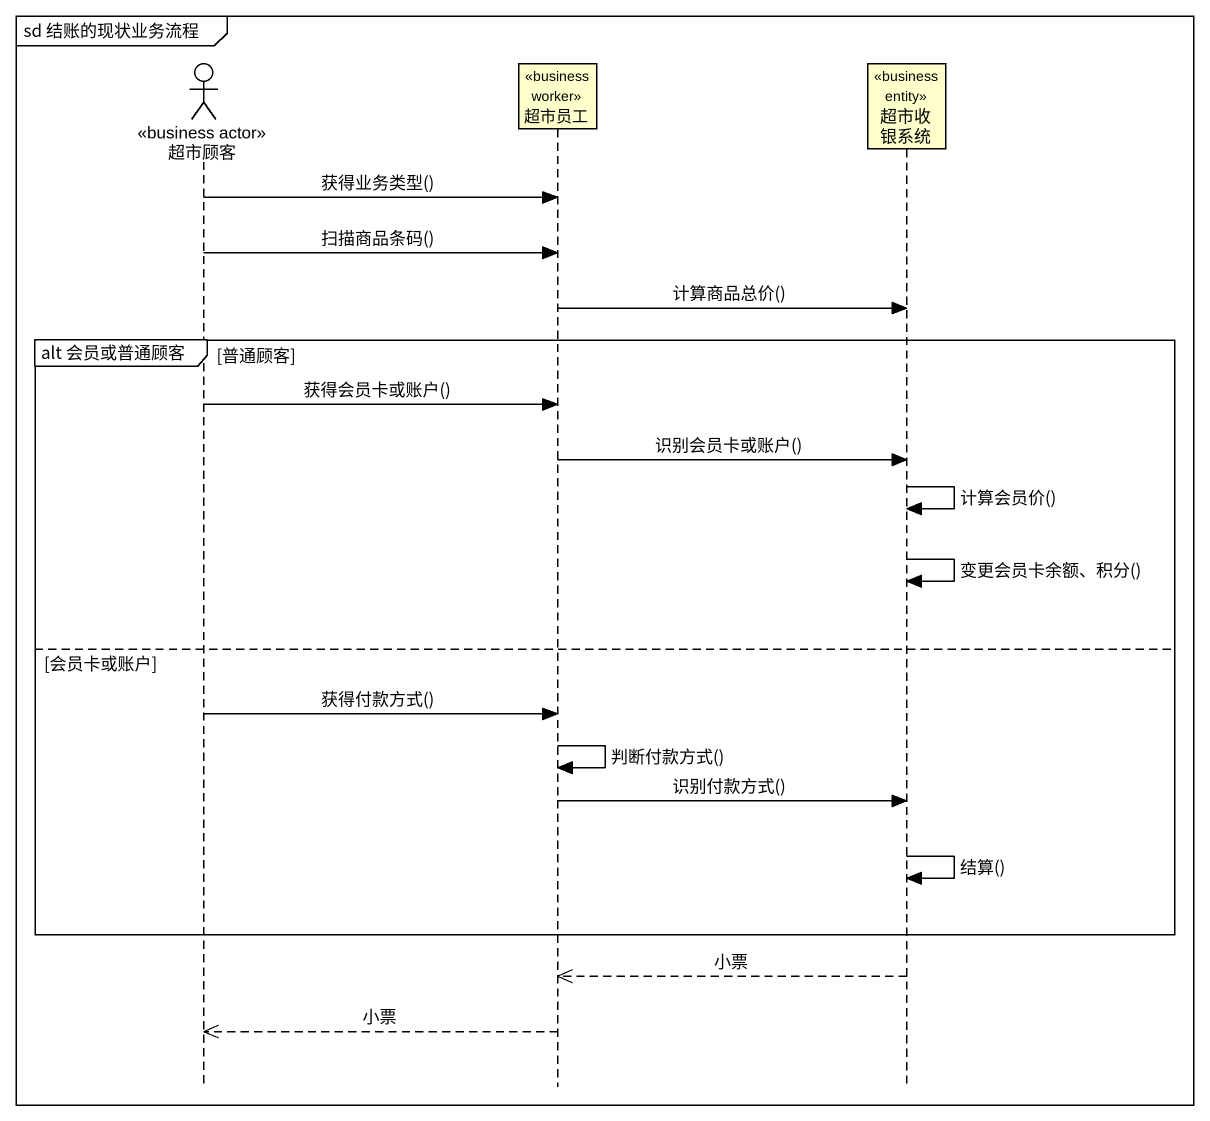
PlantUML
@startuml
mainframe sd 结账的现状业务流程
hide footbox
actor 超市顾客 <<business actor>>
participant 超市员工 <<business worker>>
participant 超市收银系统 <<business entity>>

超市顾客 -> 超市员工 : 获得业务类型()
超市顾客 -> 超市员工 : 扫描商品条码()
超市员工 -> 超市收银系统 : 计算商品总价()
group alt 会员或普通顾客 [普通顾客]
  超市顾客 -> 超市员工 : 获得会员卡或账户()
  超市员工 -> 超市收银系统 : 识别会员卡或账户()
  超市收银系统 -> 超市收银系统 : 计算会员价()
  超市收银系统 -> 超市收银系统 : 变更会员卡余额、积分()
else 会员卡或账户
  超市顾客 -> 超市员工 : 获得付款方式()
  超市员工 -> 超市员工 : 判断付款方式()
  超市员工 -> 超市收银系统 : 识别付款方式()
  超市收银系统 -> 超市收银系统 : 结算()
end
超市收银系统 -->> 超市员工 : 小票
超市员工 -->> 超市顾客 : 小票
@enduml
